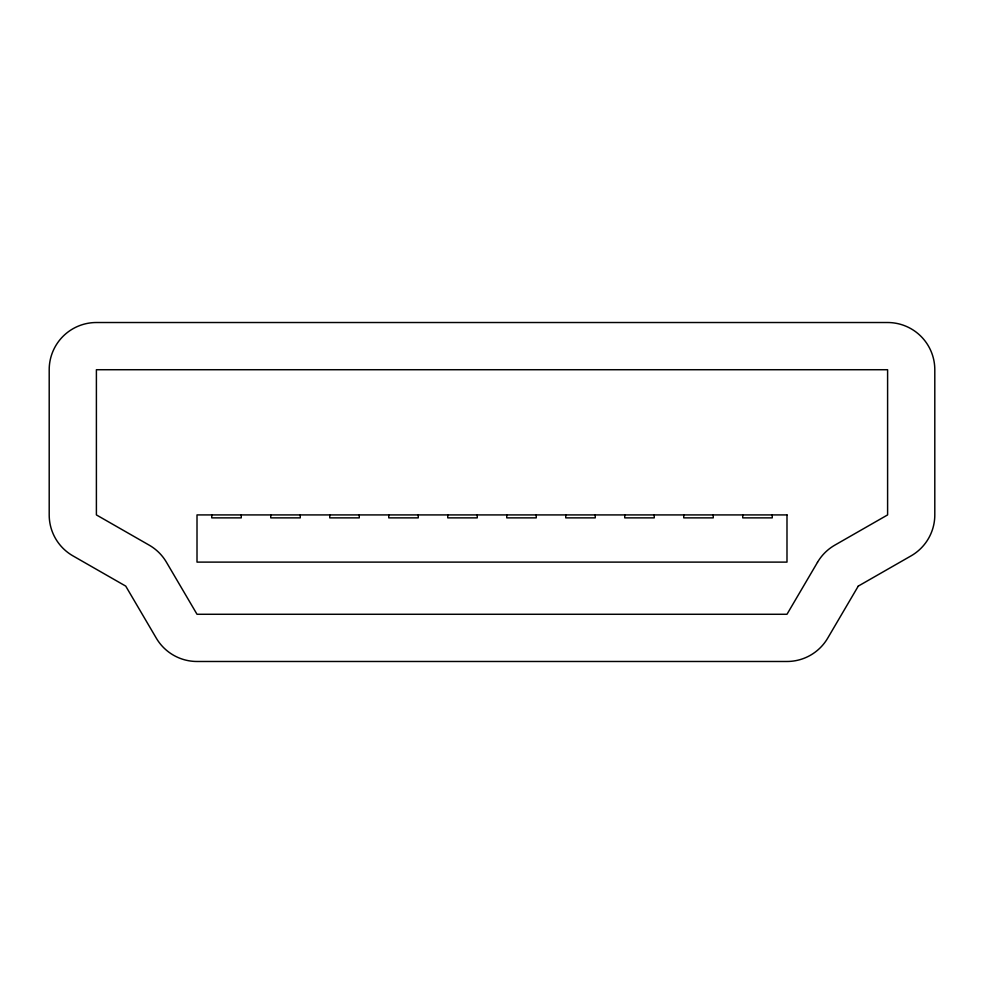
<?xml version="1.0" encoding="UTF-8"?>
<svg xmlns="http://www.w3.org/2000/svg" width="984" height="984" viewBox="0 0 984 984"><rect width="100%" height="100%" fill="white"/><g stroke="black" fill="none" stroke-linecap="round" stroke-linejoin="round"><path stroke-width="1.48" d="M772.243 514.915L772.243 517.867L742.736 517.867L742.736 514.915M713.24 514.915L713.24 517.867L683.745 517.867L683.745 514.915M654.237 514.915L654.237 517.867L624.742 517.867L624.742 514.915M595.246 514.915L595.246 517.867L565.751 517.867L565.751 514.915M536.243 514.915L536.243 517.867L506.748 517.867L506.748 514.915M477.252 514.915L477.252 517.867L447.757 517.867L447.757 514.915M418.249 514.915L418.249 517.867L388.754 517.867L388.754 514.915M359.258 514.915L359.258 517.867L329.763 517.867L329.763 514.915M300.255 514.915L300.255 517.867L270.76 517.867L270.76 514.915M241.264 514.915L241.264 517.867L211.757 517.867L211.757 514.915M817.483 562.356L786.991 614.274L197.009 614.274L166.517 562.356A47.195 47.195 0 0 0 149.187 545.148L96.395 514.915L96.395 369.726L887.605 369.726L887.605 514.915L834.813 545.148A47.195 47.195 0 0 0 817.483 562.356M858.269 586.107L827.864 637.878A47.195 47.195 0 0 1 786.991 661.482L197.009 661.482A47.195 47.195 0 0 1 156.136 637.878L125.731 586.107L72.939 555.874A47.195 47.195 0 0 1 49.2 514.915L49.2 369.726A47.195 47.195 0 0 1 96.395 322.518L887.605 322.518A47.195 47.195 0 0 1 934.8 369.726L934.8 514.915A47.195 47.195 0 0 1 911.061 555.874L858.269 586.107M786.991 514.915L197.009 514.915L197.009 562.11L786.991 562.11L786.991 514.915"/></g></svg>
